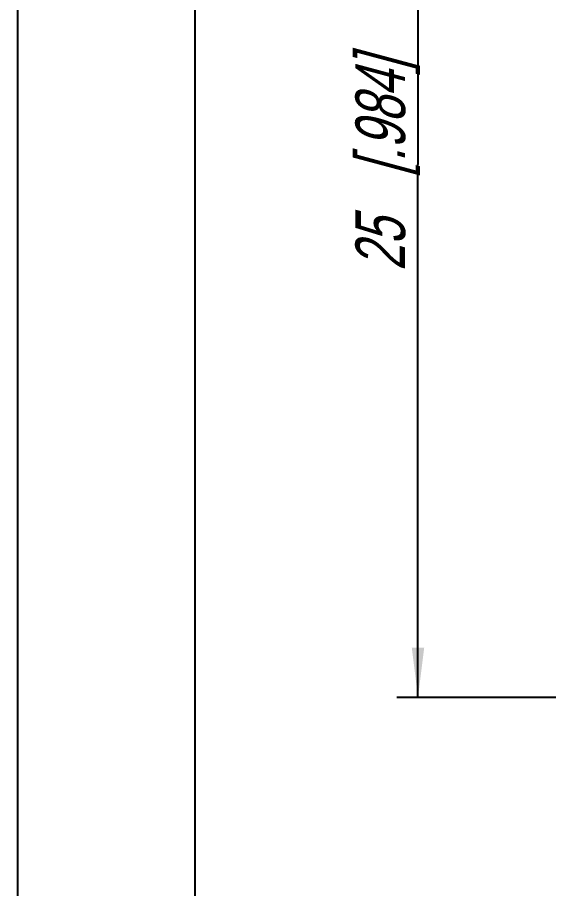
# Model space of a CAD drawing. Header units: millimetres. Extents: x 0 to 420, y -2 to 297.
# Drawn here: x 0 to 37.4, y 181.8 to 243.2 of the extents above; entities that cross this region are included whole.
import ezdxf

# ---------------------------------------------------------------- set-up
doc = ezdxf.new("R2010")
doc.units = ezdxf.units.MM
doc.header["$LTSCALE"] = 23.1
doc.layers.get('0').update_dxf_attribs({"linetype": 'CONTINUOUS'})
doc.layers.add('ZEICHNUNGSBEMASSUNGEN', color=7, linetype='CONTINUOUS')
doc.styles.get("Standard").update_dxf_attribs({"font": 'txt', "width": 0.7})
doc.dimstyles.new('DIMSTYLE_7', dxfattribs={"dimtxt": 3.5, "dimasz": 3.5, "dimexe": 1.5, "dimexo": 0, "dimgap": 0.875, "dimtad": 1, "dimdec": 3, "dimlfac": 0.333333, "dimdsep": 46, "dimtxsty": 'STANDARD', "dimblk": '_FILLED', "dimblk1": '_FILLED', "dimblk2": '_FILLED', "dimcen": 0.09, "dimclrt": 5, "dimadec": 3, "dimazin": 2, "dimtp": 0.2, "dimtm": 0.2, "dimtfac": 1, "dimtdec": 3, "dimtofl": 0, "dimtmove": 0, "dimatfit": 3, "dimldrblk": '_FILLED', "dimfxl": 1, "dimtolj": 1, "dimarcsym": 0})

# ---------------------------------------------------------------- blocks, each defined once
blk = doc.blocks.new('_FILLED')
at = {"color": 0, "linetype": 'BYBLOCK'}
blk.add_solid([(0, 0), (-1, 0.125), (-1, -0.125)], dxfattribs=at)
blk = doc.blocks.new('*D19')
at = {"layer": 'ZEICHNUNGSBEMASSUNGEN', "color": 2, "linetype": 'CONTINUOUS'}
for p, q in [((105.387, 270.29), (26.723, 270.29)), ((28.223, 270.29), (28.223, 232.79)), ((28.223, 195.29), (28.223, 232.79)), ((45.987, 195.29), (26.723, 195.29))]:
    blk.add_line(p, q, dxfattribs=at)
at = {"layer": 'ZEICHNUNGSBEMASSUNGEN', "color": 2, "linetype": 'CONTINUOUS', "xscale": 3.5, "yscale": 3.5, "zscale": 3.5}
for p, rotation in [((28.223, 270.29), 90), ((28.223, 195.29), 270)]:
    blk.add_blockref('_FILLED', p, dxfattribs=dict(at, rotation=rotation))
at = {"layer": 'ZEICHNUNGSBEMASSUNGEN', "color": 5, "linetype": 'CONTINUOUS', "insert": (23.817, 232.79), "char_height": 3.5, "width": 33, "attachment_point": 2, "rotation": 90, "line_spacing_factor": 0.9}
blk.add_mtext('\\Q15.0;25{\\ftxt.shx;\\W1.000000;\\H3.500000; }[.984]', dxfattribs=at)

msp = doc.modelspace()

# ---------------------------------------------------------------- linework, layer by layer
at = {"color": 7, "linetype": 'CONTINUOUS'}
for p, q in [((0, 297), (0, 0)), ((12.5, 287), (12.5, 10))]:
    msp.add_line(p, q, dxfattribs=at)

# ---------------------------------------------------------------- dimensions: what is measured, and where the dimension line sits
at = {"layer": 'ZEICHNUNGSBEMASSUNGEN', "color": 2, "linetype": 'CONTINUOUS'}
dim = msp.add_linear_dim(base=(28.22317, 195.28992), p1=(105.38691, 270.28992), p2=(45.98691, 195.28992), angle=270, dimstyle='DIMSTYLE_7', dxfattribs=at)
dim.commit()
dim.dimension.update_dxf_attribs({"geometry": '*D19', "text_midpoint": (28.22317, 232.78992), "dimtype": 160})

doc.saveas('drawing.dxf')
